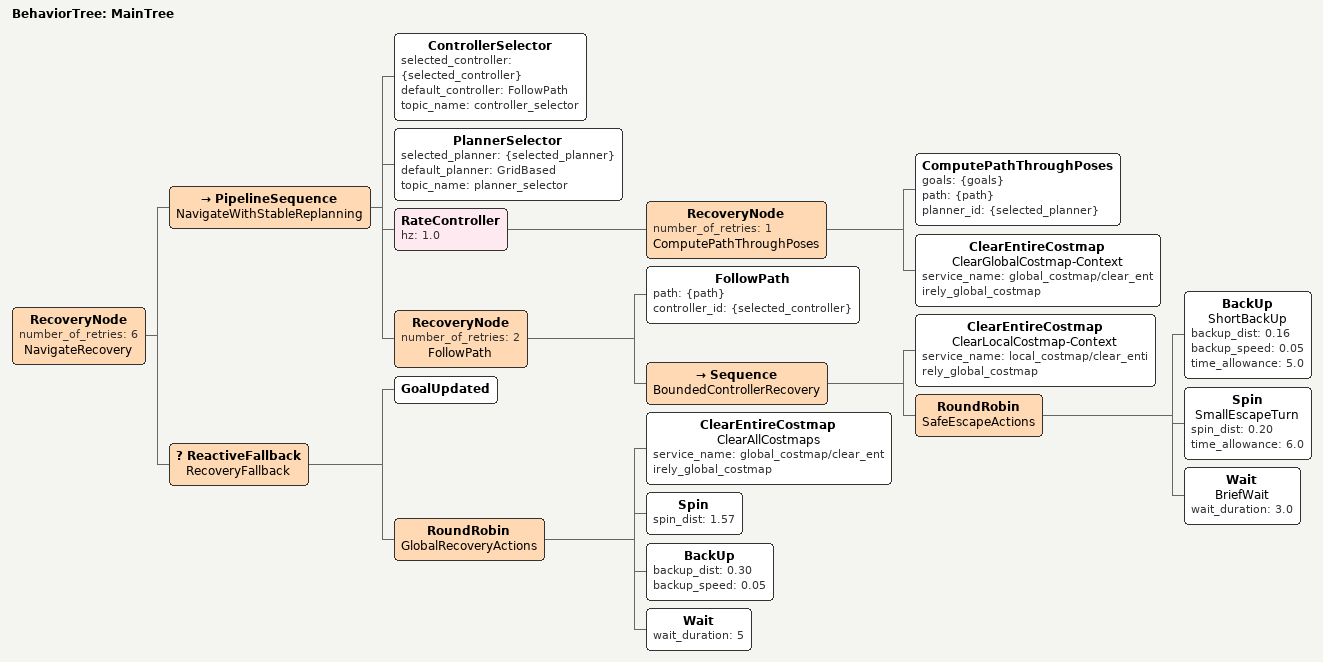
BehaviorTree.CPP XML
<!-- Multi-goal differential-drive navigation with bounded recovery. Humble compatible. -->
<root BTCPP_format="4" main_tree_to_execute="MainTree">
  <BehaviorTree ID="MainTree">
    <RecoveryNode number_of_retries="6" name="NavigateRecovery">
      <PipelineSequence name="NavigateWithStableReplanning">
        <ControllerSelector selected_controller="{selected_controller}" default_controller="FollowPath" topic_name="controller_selector"/>
        <PlannerSelector selected_planner="{selected_planner}" default_planner="GridBased" topic_name="planner_selector"/>

        <RateController hz="1.0">
          <RecoveryNode number_of_retries="1" name="ComputePathThroughPoses">
            <ComputePathThroughPoses goals="{goals}" path="{path}" planner_id="{selected_planner}"/>
            <ClearEntireCostmap name="ClearGlobalCostmap-Context" service_name="global_costmap/clear_entirely_global_costmap"/>
          </RecoveryNode>
        </RateController>

        <RecoveryNode number_of_retries="2" name="FollowPath">
          <FollowPath path="{path}" controller_id="{selected_controller}"/>
          <Sequence name="BoundedControllerRecovery">
            <ClearEntireCostmap name="ClearLocalCostmap-Context" service_name="local_costmap/clear_entirely_global_costmap"/>
            <RoundRobin name="SafeEscapeActions">
              <BackUp name="ShortBackUp" backup_dist="0.16" backup_speed="0.05" time_allowance="5.0"/>
              <Spin name="SmallEscapeTurn" spin_dist="0.20" time_allowance="6.0"/>
              <Wait name="BriefWait" wait_duration="3.0"/>
            </RoundRobin>
          </Sequence>
        </RecoveryNode>
      </PipelineSequence>

      <ReactiveFallback name="RecoveryFallback">
        <GoalUpdated/>
        <RoundRobin name="GlobalRecoveryActions">
          <ClearEntireCostmap name="ClearAllCostmaps" service_name="global_costmap/clear_entirely_global_costmap"/>
          <Spin spin_dist="1.57"/>
          <BackUp backup_dist="0.30" backup_speed="0.05"/>
          <Wait wait_duration="5"/>
        </RoundRobin>
      </ReactiveFallback>
    </RecoveryNode>
  </BehaviorTree>
</root>
